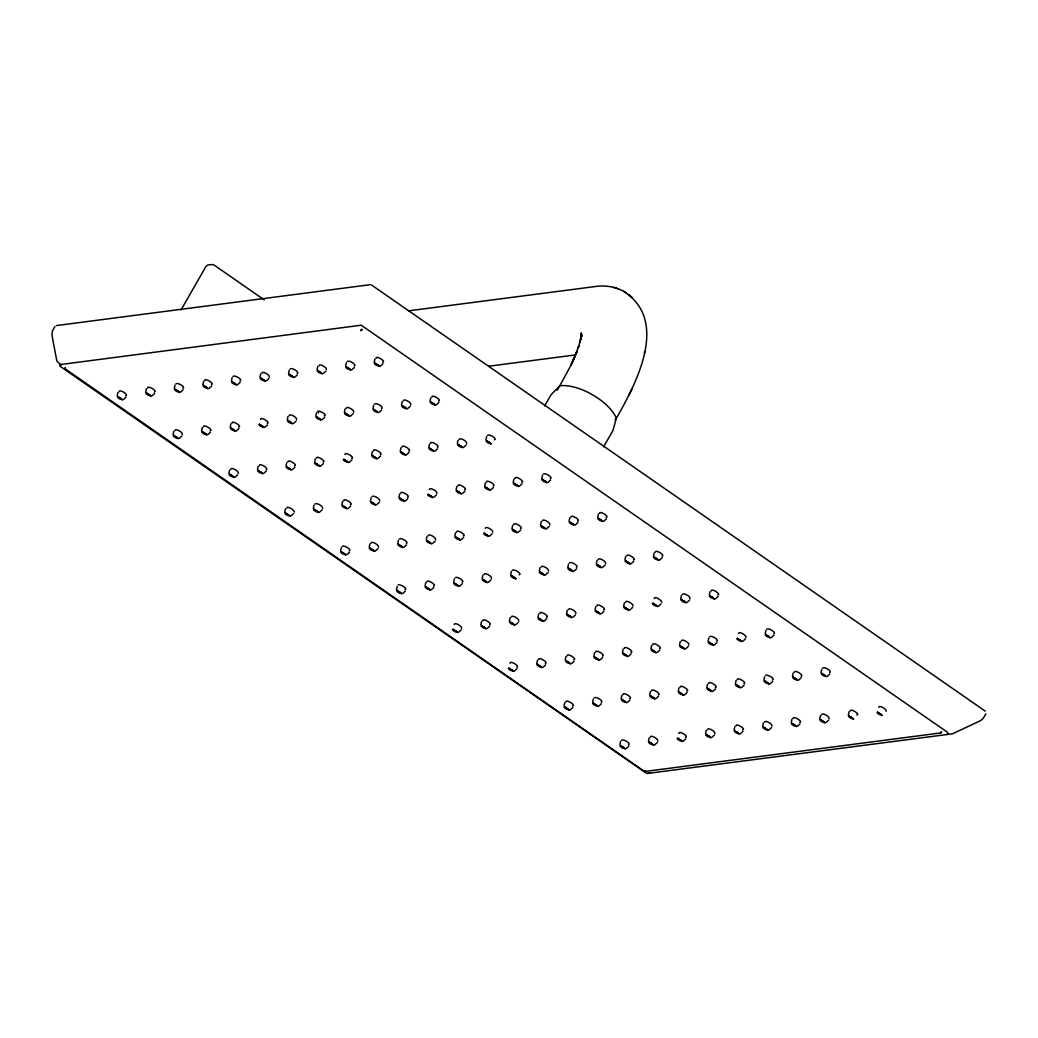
<?xml version="1.0" encoding="UTF-8"?>
<svg xmlns="http://www.w3.org/2000/svg" width="1038" height="1038" viewBox="0 0 1038 1038"><rect width="100%" height="100%" fill="white"/><g stroke="black" fill="none" stroke-linecap="round" stroke-linejoin="round"><path stroke-width="1.5" d="M644.507 771.481L64.797 368.568M175.902 383.878C177.316 381.867 186.256 387.421 182.883 388.342M233.018 376.444C234.419 374.42 243.359 379.986 239.986 380.894M290.121 368.996C291.535 366.985 300.475 372.538 297.089 373.459M294.455 512.006C294.13 509.658 286.851 505.363 286.631 508.179M314.916 503.949C316.733 502.418 323.363 506.194 322.623 508.451M347.237 361.561C348.638 359.537 357.578 365.104 354.205 366.025M342.216 546.455C343.63 544.431 352.557 549.997 349.183 550.906M374.536 404.067C375.938 402.043 384.877 407.597 381.504 408.518M372.019 496.501C373.836 494.983 380.479 498.759 379.726 501.004M399.319 539.007C400.733 536.996 409.673 542.55 406.299 543.471M455.176 577.79C456.59 575.779 465.53 581.332 462.157 582.253M487.497 435.402C488.911 433.391 497.838 438.944 494.464 439.865M512.292 570.355C513.693 568.331 522.633 573.897 519.26 574.818M543.354 474.184C544.755 472.173 553.695 477.727 550.322 478.648M569.395 562.907C570.809 560.896 579.749 566.45 576.362 567.371M594.19 697.86C595.604 695.849 604.531 701.403 601.158 702.324M621.49 740.366C622.904 738.342 631.831 743.909 628.457 744.83M661.894 602.325C661.582 599.964 654.29 595.669 654.07 598.485M682.355 594.255C684.172 592.724 690.815 596.5 690.062 598.757M709.655 636.761C711.069 634.737 720.009 640.303 716.635 641.225M766.771 629.313C768.185 627.302 777.112 632.856 773.738 633.777M822.628 668.096C824.029 666.085 832.969 671.638 829.596 672.559M559.3 386.655L570.848 365.493L577.063 351.428L574.429 357.747L571.043 365.142L578.867 346.056L578.036 348.56L581.267 336.027L580.748 339.452L581.371 332.887L581.565 336.507L581.345 333.6M603.571 446.898L612.887 430.627L616.364 418.145C608.787 400.772 578.438 383.58 559.819 385.773L551.178 394.622L544.6 405.949M361.393 330.72L361.263 329.941M940.48 732.919L941.414 731.647M615.015 419.65L616.079 418.768C636.138 383.632 669.731 320.846 623.579 291.328M117.177 395.893L117.917 392.494M145.735 392.182L146.475 388.77M174.28 388.459L175.02 385.059M173.035 434.675L173.774 431.276M202.838 384.735L203.578 381.335M201.593 430.965L202.332 427.552M231.396 381.024L232.136 377.611M230.138 427.241L230.877 423.841M228.892 473.471L229.632 470.058M259.954 377.3L260.694 373.901M257.437 469.747L258.177 466.347M288.499 373.576L289.239 370.177M287.254 419.806L287.993 416.394M285.995 466.023L286.735 462.624M284.736 512.253L285.476 508.841M317.057 369.852L317.797 366.453M315.799 416.082L316.538 412.683M314.553 462.299L315.293 458.9M313.294 508.529L314.034 505.13M345.615 366.142L346.355 362.729M344.356 412.358L345.096 408.959M341.852 504.805L342.592 501.406M374.173 362.418L374.9 359.018M340.594 551.035L341.333 547.623M372.914 408.648L373.654 405.235M371.656 454.865L372.395 451.465M370.41 501.082L371.15 497.682M369.152 547.311L369.891 543.912M401.472 404.924L402.212 401.511M400.214 451.141L400.953 447.741M398.955 497.371L399.695 493.958M397.71 543.588L398.449 540.188M430.017 401.2L430.757 397.801M396.451 589.818L397.191 586.405M428.772 447.43L429.511 444.017M426.255 539.864L426.994 536.464M425.009 586.094L425.749 582.694M457.317 443.706L458.056 440.307M456.071 489.923L456.811 486.524M454.813 536.153L455.552 532.741M453.554 582.37L454.294 578.97M485.875 439.982L486.614 436.583M484.616 486.212L485.356 482.8M482.112 578.646L482.852 575.247M480.866 624.876L481.593 621.477M513.174 482.488L513.914 479.089M511.929 528.705L512.655 525.306M510.67 574.935L511.41 571.523M509.411 621.152L510.151 617.753M541.732 478.765L542.472 475.365M540.474 524.994L541.213 521.582M539.228 571.211L539.968 567.812M537.969 617.441L538.709 614.029M536.711 663.658L537.45 660.259M569.032 521.271L569.771 517.871M567.773 567.488L568.513 564.088M566.527 613.718L567.267 610.318M565.269 659.934L566.008 656.535M597.59 517.547L598.329 514.147M564.01 706.164L564.75 702.752M596.331 563.777L597.071 560.364M595.072 609.994L595.812 606.594M593.827 656.224L594.566 652.811M592.568 702.441L593.308 699.041M624.889 560.053L625.629 556.653M623.63 606.27L624.37 602.87M622.372 652.5L623.111 649.1M621.126 698.717L621.866 695.317M653.434 556.329L654.174 552.93M619.868 744.947L620.607 741.534M650.93 648.776L651.669 645.376M649.684 695.006L650.424 691.593M648.426 741.223L649.165 737.823M680.746 598.835L681.486 595.436M679.488 645.052L680.227 641.653M678.229 691.282L678.969 687.883M709.291 595.111L710.031 591.712M708.046 641.341L708.785 637.929M706.787 687.558L707.527 684.159M705.529 733.788L706.268 730.376M735.345 683.834L736.085 680.435M734.087 730.064L734.826 726.665M765.149 633.894L765.888 630.494M763.89 680.124L764.63 676.711M762.645 726.341L763.384 722.941M792.448 676.4L793.188 673M791.203 722.617L791.929 719.217M821.006 672.676L821.746 669.276M819.748 718.906L820.487 715.493M848.306 715.182L849.045 711.783M579.918 342.644L581.033 337.752M644.442 353.205L644.819 351.597M361.341 330.305L361.613 329.15M645.273 770.702L644.702 771.221M64.992 369.1L65.186 367.802M629.145 394.881L631.818 389.276M64.797 368.762L65.264 368.101M54.949 326.542L52.419 330.979L51.965 335.196L56.869 361.055L61.177 365.194M181.079 309.869L206.004 266.351L207.756 265.04L211.843 264.495L213.984 264.988L264.249 299.878M557.172 390.275L558.678 387.641M985.853 713.794L983.297 718.218L980.663 720.606L952.43 733.827L646.83 773.518L60.035 366.232L59.698 364.649L361.224 325.205L947.447 732.257L947.954 733.373L946.98 734.463M361.029 330.175L362.171 329.669M123.535 399.461L126.013 397.217M152.08 395.75L154.558 393.493M180.638 392.027L183.116 389.769M209.196 388.303L211.674 386.058M237.741 384.592L240.219 382.334M179.379 438.244L181.858 435.999M266.299 380.868L268.777 378.611M207.937 434.533L210.416 432.275M294.857 377.144L297.335 374.9M236.495 430.809L238.974 428.564M323.415 373.421L325.893 371.176M265.053 427.085L267.532 424.84M351.96 369.71L354.438 367.452M293.598 423.374L296.077 421.117M235.237 477.026L237.715 474.781M380.518 365.986L382.996 363.741M322.156 419.65L324.635 417.393M263.795 473.315L266.273 471.057M350.714 415.927L353.192 413.682M292.353 469.591L294.831 467.347M379.259 412.203L381.737 409.958M320.898 465.867L323.376 463.623M407.817 408.492L410.295 406.234M349.456 462.157L351.934 459.899M291.094 515.821L293.572 513.563M436.375 404.768L438.853 402.523M378.014 458.433L380.492 456.175M319.652 512.097L322.13 509.84M406.559 454.709L409.05 452.464M348.197 508.373L350.675 506.129M435.117 450.998L437.595 448.74M376.755 504.65L379.233 502.405M463.675 447.274L466.153 445.017M405.313 500.939L407.791 498.681M346.952 554.603L349.43 552.346M433.871 497.215L436.349 494.957M375.497 550.88L377.988 548.622M462.416 493.491L464.894 491.246M404.054 547.156L406.533 544.911M490.974 489.78L493.452 487.523M432.612 543.432L435.091 541.187M519.532 486.056L522.01 483.799M461.17 539.721L463.649 537.463M402.809 593.386L405.287 591.128M548.077 482.333L550.555 480.088M489.715 535.997L492.194 533.753M431.354 589.662L433.832 587.404M518.273 532.273L520.752 530.029M459.912 585.938L462.39 583.693M546.831 528.563L549.31 526.305M488.47 582.214L490.948 579.97M575.376 524.839L577.868 522.581M458.653 632.168L461.132 629.91M603.934 521.115L606.413 518.87M545.573 574.78L548.051 572.535M487.211 628.444L489.689 626.186M574.131 571.056L576.609 568.811M515.769 624.72L518.247 622.476M602.689 567.345L605.167 565.087M544.314 621.009L546.805 618.752M631.234 563.621L633.712 561.363M572.872 617.286L575.35 615.028M514.511 670.95L516.989 668.693M659.792 559.897L662.27 557.653M601.43 613.562L603.908 611.317M543.069 667.226L545.547 664.969M629.988 609.838L632.466 607.593M571.627 663.503L574.105 661.258M658.533 606.127L661.011 603.869M600.172 659.792L602.65 657.534M687.091 602.403L689.569 600.146M628.73 656.068L631.208 653.81M570.368 709.733L572.846 707.475M715.649 598.679L718.127 596.435M657.288 652.344L659.766 650.099M598.926 706.009L601.404 703.751M685.833 648.62L688.311 646.376M627.471 702.285L629.949 700.04M714.391 644.909L716.869 642.652M656.029 698.574L658.507 696.316M742.949 641.186L745.427 638.928M684.587 694.85L687.065 692.593M626.225 748.515L628.704 746.257M771.506 637.462L773.985 635.217M713.145 691.126L715.623 688.882M654.77 744.791L657.249 742.546M741.69 687.403L744.168 685.158M683.328 741.067L685.807 738.822M770.248 683.692L772.726 681.434M711.886 737.356L714.365 735.099M798.806 679.968L801.284 677.723M740.444 733.632L742.923 731.375M827.351 676.244L829.829 673.999M768.989 729.909L771.468 727.664M797.547 726.185L800.026 723.94M826.105 722.474L828.584 720.216M269.27 377.222C270.516 375.12 261.784 370.281 261.836 373.226M326.386 369.775C327.619 367.686 318.887 362.846 318.951 365.791M182.364 434.598C183.596 432.509 174.864 427.669 174.916 430.614M296.57 419.715C297.815 417.626 289.083 412.787 289.135 415.732M353.686 412.281C354.931 410.192 346.186 405.352 346.251 408.284M410.789 404.833C412.034 402.744 403.289 397.904 403.354 400.85M238.208 473.38C239.454 471.291 230.721 466.451 230.773 469.397M466.646 443.628C467.891 441.526 459.146 436.687 459.211 439.632M436.842 493.569C438.075 491.48 429.343 486.627 429.408 489.573M378.481 547.234C379.713 545.132 370.981 540.292 371.033 543.237M435.584 539.786C436.829 537.697 428.084 532.857 428.149 535.803M492.7 532.351C493.932 530.262 485.2 525.41 485.252 528.355M549.803 524.904C551.048 522.815 542.303 517.975 542.368 520.92M398.099 584.822C400.266 584.018 408.232 588.611 405.041 589.688M491.441 578.568C492.687 576.479 483.942 571.64 484.006 574.585M548.544 571.134C549.79 569.045 541.045 564.192 541.109 567.137M605.66 563.686C606.893 561.597 598.16 556.757 598.225 559.703M461.638 628.509C462.87 626.42 454.138 621.58 454.19 624.526M518.74 621.074C519.986 618.985 511.241 614.146 511.306 617.078M575.843 613.627C577.089 611.538 568.357 606.698 568.409 609.643M632.959 606.192C634.205 604.103 625.46 599.263 625.525 602.209M688.817 644.974C690.049 642.885 681.317 638.046 681.369 640.991M745.92 637.54C747.165 635.451 738.42 630.598 738.485 633.543M765.551 675.128C767.705 674.324 775.684 678.917 772.48 680.007M657.755 741.145C658.987 739.056 650.255 734.203 650.307 737.149M714.858 733.697C716.103 731.608 707.358 726.769 707.423 729.714M771.974 726.263C773.206 724.174 764.474 719.334 764.526 722.266M829.077 718.815C830.322 716.726 821.577 711.886 821.642 714.832M886.18 711.38C887.425 709.291 878.693 704.452 878.745 707.397M56.558 325.543L370.281 284.672M408.466 310.842L596.214 286.41C606.426 285.048 617.13 287.085 625.862 292.612M488.703 366.219L575.324 354.944M644.832 771.468L940.804 732.919M940.986 732.724L941.505 731.816M382.763 362.301C386.603 361.496 375.626 354.931 376.054 358.344M211.428 384.618C215.268 383.826 204.304 377.261 204.733 380.674M438.607 401.083C442.448 400.279 431.484 393.713 431.912 397.126M154.325 392.066C158.165 391.261 147.201 384.696 147.617 388.108M125.767 395.776C129.607 394.985 118.643 388.42 119.072 391.832M324.388 415.966C328.929 414.837 314.216 407.752 318.588 412.916M267.285 423.4C271.126 422.609 260.162 416.043 260.577 419.456M238.727 427.124C242.568 426.32 231.604 419.754 232.032 423.167M210.182 430.848C214.023 430.043 203.059 423.478 203.474 426.89M437.361 447.3C441.202 446.509 430.238 439.943 430.653 443.356M408.803 451.024C412.644 450.233 401.68 443.667 402.095 447.067M380.245 454.748C384.086 453.943 373.122 447.378 373.55 450.79M351.7 458.472C355.541 457.667 344.564 451.102 344.992 454.514M323.142 462.182C326.983 461.391 316.019 454.826 316.434 458.238M294.584 465.906C298.425 465.102 287.461 458.536 287.889 461.949M521.764 482.372C525.604 481.567 514.64 475.002 515.069 478.414M266.026 469.63C269.867 468.826 258.903 462.26 259.331 465.673M493.219 486.082C497.059 485.291 486.082 478.726 486.511 482.138M464.661 489.806C468.501 489.015 457.537 482.449 457.953 485.862M407.545 497.254C411.385 496.449 400.421 489.884 400.85 493.297M350.442 504.689C354.282 503.884 343.319 497.319 343.734 500.731M606.179 517.43C610.02 516.626 599.056 510.06 599.471 513.473M577.621 521.154C581.462 520.349 570.498 513.784 570.913 517.196M520.518 528.589C524.359 527.797 513.382 521.232 513.81 524.644M463.402 536.036C467.243 535.232 456.279 528.666 456.707 532.079M662.036 556.212C665.877 555.408 654.9 548.843 655.328 552.255M633.478 559.936C637.319 559.132 626.355 552.566 626.77 555.979M717.881 594.995C721.721 594.203 710.758 587.638 711.186 591.037M433.599 585.977C437.439 585.173 426.475 578.607 426.89 582.02M603.662 609.877C607.515 609.072 596.539 602.507 596.967 605.92M546.559 617.312C550.399 616.52 539.436 609.955 539.851 613.367M489.456 624.759C493.297 623.955 482.32 617.389 482.748 620.802M659.519 648.659C663.36 647.855 652.396 641.289 652.824 644.702M630.974 652.383C634.815 651.579 623.838 645.013 624.266 648.426M602.416 656.094C606.257 655.302 595.293 648.737 595.708 652.149M573.858 659.818C577.699 659.026 566.735 652.461 567.163 655.86M801.038 676.283C804.878 675.479 793.914 668.913 794.342 672.326M545.3 663.542C549.141 662.737 538.177 656.172 538.605 659.584M516.755 667.265C520.596 666.461 509.632 659.896 510.047 663.308M743.935 683.718C747.775 682.926 736.811 676.361 737.227 679.773M715.377 687.441C719.217 686.637 708.253 680.072 708.669 683.484M686.819 691.165C690.659 690.361 679.695 683.795 680.124 687.208M658.274 694.876C662.114 694.085 651.15 687.519 651.566 690.932M629.716 698.6C633.556 697.808 622.592 691.243 623.008 694.656M856.895 715.065C860.736 714.261 849.772 707.695 850.187 711.108M572.6 706.048C576.453 705.243 565.476 698.678 565.905 702.09M799.792 722.5C803.633 721.708 792.656 715.143 793.084 718.556M742.676 729.948C746.517 729.143 735.553 722.578 735.981 725.99M685.573 737.382C689.414 736.591 678.45 730.025 678.865 733.438M649.996 773.245L648.114 772.739M613.562 287.344L618.077 288.759M371.591 285.035L985.27 711.147M629.197 294.922L632.609 297.906M581.799 336.208L581.397 334.379M121.29 398.787L118.76 397.45L121.29 398.787M149.848 395.063L147.318 393.726L149.848 395.063M177.148 437.569L174.618 436.232L177.148 437.569M178.406 391.339L175.863 390.003L178.406 391.339M205.706 433.845L203.163 432.509L205.706 433.845M206.951 387.615L204.421 386.292L206.951 387.615M233.005 476.351L230.462 475.015L233.005 476.351M234.251 430.121L231.721 428.785L234.251 430.121M235.509 383.904L232.979 382.568L235.509 383.904M261.563 472.627L259.02 471.291L261.563 472.627M262.809 426.397L260.279 425.074L262.809 426.397M264.067 380.18L261.524 378.844L264.067 380.18M288.862 515.133L286.319 513.797L288.862 515.133M290.108 468.904L287.578 467.567L290.108 468.904M291.367 422.687L288.824 421.35L291.367 422.687M292.625 376.457L290.082 375.133L292.625 376.457M317.407 511.41L314.877 510.073L317.407 511.41M318.666 465.193L316.136 463.856L318.666 465.193M319.925 418.963L317.381 417.626L319.925 418.963M321.17 372.746L318.64 371.409L321.17 372.746M344.707 553.916L342.177 552.579L344.707 553.916M345.965 507.686L343.435 506.362L345.965 507.686M347.224 461.469L344.681 460.132L347.224 461.469M348.47 415.239L345.939 413.915L348.47 415.239M349.728 369.022L347.198 367.686L349.728 369.022M373.265 550.192L370.735 548.855L373.265 550.192M374.523 503.975L371.98 502.639L374.523 503.975M375.769 457.745L373.239 456.409L375.769 457.745M377.028 411.528L374.497 410.192L377.028 411.528M378.286 365.298L375.743 363.962L378.286 365.298M400.564 592.698L398.034 591.362L400.564 592.698M401.823 546.468L399.28 545.145L401.823 546.468M403.081 500.251L400.538 498.915L403.081 500.251M404.327 454.021L401.797 452.698L404.327 454.021M405.586 407.804L403.042 406.468L405.586 407.804M429.122 588.974L426.592 587.638L429.122 588.974M430.381 542.757L427.838 541.421L430.381 542.757M431.626 496.527L429.096 495.191L431.626 496.527M432.885 450.31L430.342 448.974L432.885 450.31M434.144 404.08L431.6 402.744L434.144 404.08M456.422 631.48L453.891 630.144L456.422 631.48M457.68 585.25L455.137 583.927L457.68 585.25M458.926 539.033L456.396 537.697L458.926 539.033M460.184 492.803L457.654 491.48L460.184 492.803M461.443 446.587L458.9 445.25L461.443 446.587M484.98 627.756L482.436 626.42L484.98 627.756M486.225 581.539L483.695 580.203L486.225 581.539M487.484 535.31L484.954 533.973L487.484 535.31M488.742 489.093L486.199 487.756L488.742 489.093M489.988 442.863L487.458 441.539L489.988 442.863M512.279 670.263L509.736 668.926L512.279 670.263M513.525 624.033L510.994 622.709L513.525 624.033M514.783 577.816L512.253 576.479L514.783 577.816M516.042 531.586L513.499 530.262L516.042 531.586M517.287 485.369L514.757 484.032L517.287 485.369M540.837 666.539L538.294 665.202L540.837 666.539M542.083 620.322L539.552 618.985L542.083 620.322M543.341 574.092L540.798 572.755L543.341 574.092M544.587 527.875L542.057 526.538L544.587 527.875M545.845 481.645L543.315 480.322L545.845 481.645M568.136 709.045L565.593 707.708L568.136 709.045M569.382 662.815L566.852 661.491L569.382 662.815M570.641 616.598L568.097 615.262L570.641 616.598M571.899 570.381L569.356 569.045L571.899 570.381M573.145 524.151L570.615 522.815L573.145 524.151M596.681 705.321L594.151 703.985L596.681 705.321M597.94 659.104L595.41 657.768L597.94 659.104M599.198 612.874L596.655 611.551L599.198 612.874M600.444 566.657L597.914 565.321L600.444 566.657M601.703 520.427L599.16 519.104L601.703 520.427M623.981 747.827L621.451 746.491L623.981 747.827M625.239 701.597L622.709 700.274L625.239 701.597M626.498 655.38L623.955 654.044L626.498 655.38M627.743 609.163L625.213 607.827L627.743 609.163M629.002 562.933L626.472 561.597L629.002 562.933M652.539 744.103L650.009 742.767L652.539 744.103M653.797 697.886L651.254 696.55L653.797 697.886M655.043 651.656L652.513 650.333L655.043 651.656M656.301 605.439L653.771 604.103L656.301 605.439M657.56 559.21L655.017 557.886L657.56 559.21M681.097 740.379L678.554 739.056L681.097 740.379M682.342 694.163L679.812 692.826L682.342 694.163M683.601 647.946L681.071 646.609L683.601 647.946M684.859 601.716L682.316 600.379L684.859 601.716M709.655 736.669L707.112 735.332L709.655 736.669M710.9 690.439L708.37 689.115L710.9 690.439M712.159 644.222L709.616 642.885L712.159 644.222M713.404 597.992L710.874 596.668L713.404 597.992M738.2 732.945L735.67 731.608L738.2 732.945M739.458 686.728L736.915 685.391L739.458 686.728M740.717 640.498L738.174 639.161L740.717 640.498M766.758 729.221L764.228 727.898L766.758 729.221M768.016 683.004L765.473 681.668L768.016 683.004M769.262 636.774L766.732 635.451L769.262 636.774M795.316 725.51L792.773 724.174L795.316 725.51M796.561 679.28L794.031 677.944L796.561 679.28M823.861 721.786L821.33 720.45L823.861 721.786M825.119 675.556L822.589 674.233L825.119 675.556M852.419 718.062L849.888 716.726L852.419 718.062M880.977 714.352L878.433 713.015L880.977 714.352M375.003 363.092L374.381 363.663L376.262 365.259L379.661 366.401L375.003 363.092M346.458 366.803L345.823 367.387L347.704 368.97L351.104 370.125L346.458 366.803M317.9 370.527L317.265 371.111L319.146 372.694L322.546 373.836L317.9 370.527M289.343 374.251L288.72 374.822L290.601 376.418L294.001 377.56L289.343 374.251M260.785 377.975L260.162 378.546L262.043 380.129L265.443 381.283L260.785 377.975M232.24 381.686L231.604 382.269L233.485 383.852L236.885 384.994L232.24 381.686M203.682 385.409L203.046 385.993L204.94 387.576L208.34 388.718L203.682 385.409M175.124 389.133L174.501 389.704L176.382 391.3L179.782 392.442L175.124 389.133M146.579 392.844L145.943 393.428L147.824 395.011L151.224 396.166L146.579 392.844M118.021 396.568L117.385 397.152L119.266 398.735L122.666 399.877L118.021 396.568M430.861 401.875L430.238 402.446L432.119 404.041L435.519 405.183L430.861 401.875M402.303 405.586L401.68 406.169L403.561 407.752L406.961 408.907L402.303 405.586M373.758 409.309L373.122 409.893L375.003 411.476L378.403 412.618L373.758 409.309M345.2 413.033L344.564 413.617L346.458 415.2L349.858 416.342L345.2 413.033M316.642 416.757L316.019 417.328L317.9 418.911L321.3 420.066L316.642 416.757M288.084 420.468L287.461 421.052L289.343 422.635L292.742 423.776L288.084 420.468M259.539 424.192L258.903 424.776L260.785 426.359L264.184 427.5L259.539 424.192M230.981 427.916L230.358 428.486L232.24 430.082L235.639 431.224L230.981 427.916M202.423 431.626L201.8 432.21L203.682 433.793L207.081 434.948L202.423 431.626M173.878 435.35L173.242 435.934L175.124 437.517L178.523 438.659L173.878 435.35M486.718 440.657L486.082 441.228L487.964 442.824L491.363 443.966L486.718 440.657M458.16 444.368L457.537 444.952L459.419 446.535L462.818 447.689L458.16 444.368M429.602 448.092L428.979 448.676L430.861 450.258L434.26 451.4L429.602 448.092M401.057 451.815L400.421 452.399L402.303 453.982L405.702 455.124L401.057 451.815M372.499 455.539L371.864 456.11L373.758 457.706L377.157 458.848L372.499 455.539M343.941 459.25L343.319 459.834L345.2 461.417L348.599 462.559L343.941 459.25M315.396 462.974L314.761 463.558L316.642 465.141L320.041 466.283L315.396 462.974M286.838 466.698L286.203 467.269L288.084 468.865L291.483 470.006L286.838 466.698M258.28 470.409L257.658 470.993L259.539 472.575L262.938 473.73L258.28 470.409M229.722 474.132L229.1 474.716L230.981 476.299L234.38 477.441L229.722 474.132M542.576 479.439L541.94 480.01L543.821 481.606L547.221 482.748L542.576 479.439M514.018 483.15L513.382 483.734L515.276 485.317L518.676 486.472L514.018 483.15M485.46 486.874L484.837 487.458L486.718 489.041L490.118 490.183L485.46 486.874M456.915 490.598L456.279 491.182L458.16 492.765L461.56 493.906L456.915 490.598M428.357 494.322L427.721 494.892L429.602 496.488L433.002 497.63L428.357 494.322M399.799 498.032L399.176 498.616L401.057 500.199L404.457 501.354L399.799 498.032M371.241 501.756L370.618 502.34L372.499 503.923L375.899 505.065L371.241 501.756M342.696 505.48L342.06 506.051L343.941 507.647L347.341 508.789L342.696 505.48M314.138 509.191L313.502 509.775L315.396 511.358L318.796 512.513L314.138 509.191M285.58 512.915L284.957 513.499L286.838 515.082L290.238 516.223L285.58 512.915M598.42 518.221L597.797 518.792L599.679 520.388L603.078 521.53L598.42 518.221M569.875 521.945L569.239 522.516L571.121 524.099L574.52 525.254L569.875 521.945M541.317 525.656L540.681 526.24L542.576 527.823L545.975 528.965L541.317 525.656M512.759 529.38L512.136 529.964L514.018 531.547L517.417 532.689L512.759 529.38M484.214 533.104L483.578 533.675L485.46 535.271L488.859 536.412L484.214 533.104M455.656 536.815L455.02 537.399L456.902 538.981L460.301 540.136L455.656 536.815M427.098 540.539L426.475 541.122L428.357 542.705L431.756 543.847L427.098 540.539M398.54 544.262L397.917 544.833L399.799 546.429L403.198 547.571L398.54 544.262M369.995 547.973L369.359 548.557L371.241 550.14L374.64 551.295L369.995 547.973M341.437 551.697L340.801 552.281L342.696 553.864L346.095 555.006L341.437 551.697M654.277 557.004L653.655 557.588L655.536 559.171L658.935 560.312L654.277 557.004M625.732 560.728L625.097 561.299L626.978 562.881L630.377 564.036L625.732 560.728M597.174 564.438L596.539 565.022L598.42 566.605L601.819 567.747L597.174 564.438M568.616 568.162L567.994 568.746L569.875 570.329L573.274 571.471L568.616 568.162M540.058 571.886L539.436 572.457L541.317 574.053L544.716 575.195L540.058 571.886M511.513 575.597L510.878 576.181L512.759 577.764L516.158 578.919L511.513 575.597M482.955 579.321L482.32 579.905L484.214 581.488L487.613 582.629L482.955 579.321M454.397 583.045L453.775 583.616L455.656 585.211L459.056 586.353L454.397 583.045M425.852 586.768L425.217 587.339L427.098 588.922L430.498 590.077L425.852 586.768M397.295 590.479L396.659 591.063L398.54 592.646L401.94 593.788L397.295 590.479M710.135 595.786L709.512 596.37L711.393 597.953L714.793 599.095L710.135 595.786M681.577 599.51L680.954 600.081L682.835 601.677L686.235 602.819L681.577 599.51M653.032 603.221L652.396 603.805L654.277 605.388L657.677 606.542L653.032 603.221M624.474 606.945L623.838 607.528L625.732 609.111L629.132 610.253L624.474 606.945M595.916 610.668L595.293 611.239L597.174 612.835L600.574 613.977L595.916 610.668M567.358 614.379L566.735 614.963L568.616 616.546L572.016 617.701L567.358 614.379M538.813 618.103L538.177 618.687L540.058 620.27L543.458 621.412L538.813 618.103M510.255 621.827L509.619 622.411L511.513 623.994L514.913 625.136L510.255 621.827M481.697 625.551L481.074 626.122L482.955 627.718L486.355 628.859L481.697 625.551M453.152 629.262L452.516 629.845L454.397 631.428L457.797 632.57L453.152 629.262M765.992 634.568L765.356 635.152L767.238 636.735L770.637 637.877L765.992 634.568M737.434 638.292L736.811 638.863L738.693 640.459L742.092 641.601L737.434 638.292M708.876 642.003L708.253 642.587L710.135 644.17L713.534 645.325L708.876 642.003M680.331 645.727L679.695 646.311L681.577 647.894L684.976 649.035L680.331 645.727M651.773 649.451L651.137 650.022L653.032 651.617L656.431 652.759L651.773 649.451M623.215 653.162L622.592 653.745L624.474 655.328L627.873 656.483L623.215 653.162M594.67 656.885L594.034 657.469L595.916 659.052L599.315 660.194L594.67 656.885M566.112 660.609L565.476 661.193L567.358 662.776L570.757 663.918L566.112 660.609M537.554 664.333L536.931 664.904L538.813 666.5L542.212 667.642L537.554 664.333M508.996 668.044L508.373 668.628L510.255 670.211L513.654 671.365L508.996 668.044M821.849 673.351L821.214 673.934L823.095 675.517L826.495 676.659L821.849 673.351M793.292 677.074L792.656 677.645L794.55 679.241L797.95 680.383L793.292 677.074M764.734 680.785L764.111 681.369L765.992 682.952L769.392 684.107L764.734 680.785M736.176 684.509L735.553 685.093L737.434 686.676L740.834 687.818L736.176 684.509M707.631 688.233L706.995 688.804L708.876 690.4L712.276 691.542L707.631 688.233M679.073 691.944L678.45 692.528L680.331 694.111L683.731 695.265L679.073 691.944M650.515 695.668L649.892 696.251L651.773 697.834L655.173 698.976L650.515 695.668M621.97 699.391L621.334 699.975L623.215 701.558L626.615 702.7L621.97 699.391M593.412 703.115L592.776 703.686L594.67 705.282L598.07 706.424L593.412 703.115M564.854 706.826L564.231 707.41L566.112 708.993L569.512 710.148L564.854 706.826M877.694 712.133L877.071 712.717L878.952 714.3L882.352 715.442L877.694 712.133M849.149 715.857L848.513 716.428L850.394 718.024L853.794 719.165L849.149 715.857M820.591 719.568L819.955 720.151L821.849 721.734L825.249 722.889L820.591 719.568M792.033 723.291L791.41 723.875L793.292 725.458L796.691 726.6L792.033 723.291M763.488 727.015L762.852 727.586L764.734 729.182L768.133 730.324L763.488 727.015M734.93 730.739L734.294 731.31L736.176 732.893L739.575 734.048L734.93 730.739M706.372 734.45L705.749 735.034L707.631 736.617L711.03 737.759L706.372 734.45M677.814 738.174L677.191 738.758L679.073 740.341L682.472 741.482L677.814 738.174M649.269 741.898L648.633 742.468L650.515 744.064L653.914 745.206L649.269 741.898M620.711 745.608L620.075 746.192L621.97 747.775L625.369 748.93L620.711 745.608"/></g></svg>
